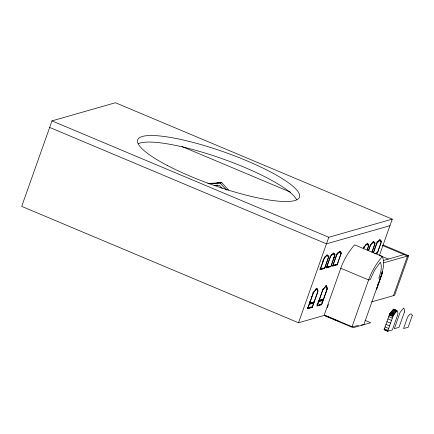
<?xml version="1.0" encoding="UTF-8"?>
<svg xmlns="http://www.w3.org/2000/svg" width="434" height="434" viewBox="0 0 434 434"><rect width="100%" height="100%" fill="white"/><g stroke="black" fill="none" stroke-linecap="round" stroke-linejoin="round"><path stroke-width="0.65" d="M328.25 256.505L326.997 254.595M368.108 245.438L367.869 244.922M340.75 253.076L340.733 252.496L339.659 251.243M380.846 241.619L380.83 241.038L379.533 239.438M374.493 243.577L374.504 242.845L373.435 241.592M334.402 255.187L334.462 254.291L333.247 252.81M368.233 245.698L368.341 244.63L367.126 243.154M374.45 243.745L374.309 244.168M364.077 323.997L380.417 277.863C382.69 271.049 385.159 263.628 382.419 256.521L354.611 244.83C348.54 251.677 343.874 259.646 340.782 268.245L324.225 315.013L352.034 326.704L358.598 325.554M379.397 255.507L392.276 219.132L115.46 102.739L51.977 120.88L21.7 206.378L298.516 322.777L324.61 315.317L338.802 321.285M298.516 322.777L328.793 237.273L392.276 219.132M309.426 303.946L313.147 302.883L313.668 303.106L312.317 306.93L307.977 308.167L307.451 307.945L307.603 307.522M309.762 301.424L309.192 303.03L309.719 303.252L314.059 302.01L317.536 292.196A1.676 0.45 -67.2 0 0 317.742 291.149L316.782 288.794L313.744 292.321A1.676 0.45 -67.2 0 0 313.25 293.292L309.719 303.252M307.977 308.167L309.334 304.342L313.668 303.106M313.18 303.268L313.532 302.281L314.053 302.503M316.956 304.852L317.623 302.965M318.681 301.673L317.33 305.498L321.67 304.256L323.021 300.431L322.495 300.209L318.16 301.451L318.681 301.673L323.021 300.431M319.071 300.578L322.603 290.623A1.676 0.45 -67.2 0 1 323.097 289.646L326.135 286.125L327.09 288.48A1.676 0.45 -67.2 0 1 326.883 289.521L323.411 299.341L319.071 300.578L318.545 300.355M321.806 302.644L322.359 301.093M322.533 300.599L322.88 299.612L323.406 299.829M327.301 307.717L328.424 304.549M363.556 247.413L363.681 247.065M363.459 248.807L364.603 246.154L367.538 243.241L368.878 245.134L367.294 249.946M363.649 248.753L364.555 246.572L367.332 243.837L368.607 245.557L367.104 250M368.368 250.668L370.506 244.836L373.739 241.467L375.03 243.067L375.052 243.642L372.112 252.089M368.558 250.613L370.37 245.503C371.341 243.371 374.954 240.398 374.645 244.445L371.916 252.143M373.343 252.675L376.739 243.197L380.059 239.66L381.356 241.261L381.247 242.329L377.374 253.272L375.551 253.895M373.533 252.621L376.696 243.696C377.667 241.564 381.28 238.591 380.965 242.639L377.336 252.897L374.678 253.657M352.034 326.704L368.591 279.935C371.683 271.337 376.343 263.373 382.419 256.521M378.475 283.603L381.958 273.783A1.676 0.45 -67.2 0 0 382.164 272.736L381.985 272.33M393.47 295.641L407.493 256.033L382.338 245.454M383.043 244.939L408.644 255.707L394.614 295.315L371.634 301.885M384.068 329.737L389.748 313.809L393.464 309.165C396.242 309.165 398.965 312.279 397.647 314.965L392.32 329.938L387.681 331.261L384.068 329.737L384.681 329.596M397.034 310.668L393.323 315.306L387.681 331.261M312.29 307.429L317.737 292.109A2.268 0.608 -67.2 0 0 318.014 290.704L317.004 288.154L313.874 291.784A2.268 0.608 -67.2 0 0 312.995 293.52L307.608 308.726L312.29 307.429L311.764 307.207L308.943 308.015M324.231 268.082L322.82 268.592M376.848 253.049L375.437 253.559M330.035 256.228L330.317 255.876M363.92 246.572L364.121 246.29M315.182 289.863L316.272 288.621M323.026 288.892L323.471 288.398M313.37 291.903L313.218 292.098A1.676 0.45 -67.2 0 0 313.131 292.239M372.866 241.998L372.009 242.861M378.801 240.593L376.967 242.362M331.467 254.78L331.961 254.302M338.238 252.512L336.594 254.08M365.352 245.123L365.846 244.646M325.223 256.565L324.35 257.395M377.086 241.863L376.848 242.091L377.374 242.313M208.89 183.799L220.19 183.143L221.817 182.681L228.539 190.07M389.954 225.691L326.471 243.832L49.655 127.433M319.945 268.923L320.292 268.825M322.603 268.163L323.01 268.049M327.388 266.796L327.784 266.688M328.847 266.378L329.26 266.264M334.788 264.686L335.531 264.469M376.061 252.892L376.468 252.772M320.097 269.373L322.408 268.711M325.994 267.686L327.193 267.344M327.589 267.23L330.41 266.427M332.27 265.896L334.592 265.228M334.929 265.136L336.176 264.778M383.26 260.514L404.027 254.579M383.732 262.825L408.644 255.707M320.406 299.829L322.261 299.297M309.399 303.464L313.532 302.281M322.88 299.612L318.16 300.957L318.686 301.18M308.737 307.581L309.133 307.467M310.201 307.163L310.614 307.044M319.218 304.587L319.554 304.489M320.802 304.131L321.67 304.256M376.397 288.615L376.739 288.518L378.09 284.699L377.564 284.476M307.348 308.466L308.113 308.249M317.048 305.699L319.023 305.129M319.359 305.037L320.607 304.679M376.202 289.158L376.793 288.843L382.159 273.697A2.268 0.608 -67.2 0 0 382.435 272.292L382.083 271.472M380.417 277.863L378.833 278.14C380.482 273.029 382.468 267.49 380.423 262.158L374.661 270.008L370.175 279.659L368.591 279.935L340.782 268.245M361.229 325.093L363.855 324.632M216.902 182.719L220.89 182.492M207.853 183.49L221.817 182.681M216.501 185.182L217.792 185.106M214.228 185.681L219.398 185.383L222.132 188.389M181.987 146.535L290.601 192.202M380.764 240.973L381.291 241.19M374.439 242.78L374.965 242.997M368.276 244.564L368.77 244.771M379.316 255.295L388.294 259.071M51.977 120.88L328.793 237.273M335.07 257.275L335.596 257.498M333.518 257.72L334.044 257.942M327.269 259.505L327.795 259.727M377.949 283.874L378.475 284.096M322.549 260.856L323.075 261.073M393.464 309.165L397.094 310.852M393.188 309.529L396.757 311.032M392.765 310.033L396.334 311.536M392.255 310.63L395.824 312.133M391.712 311.249L395.287 312.751M391.191 311.834L394.766 313.337M390.752 312.323L394.327 313.825M390.448 312.664L394.023 314.167M390.334 312.789L393.909 314.292M390.215 312.963L393.79 314.466M390.095 313.158L393.665 314.655M389.976 313.359L393.551 314.862M389.862 313.581L393.432 315.084M389.748 313.809L393.323 315.306M389.645 314.042L393.215 315.545M389.548 314.281L393.117 315.784M389.455 314.525L393.025 316.028M389.271 315.051L392.841 316.554M388.712 316.614L392.287 318.117M325.348 292.646L325.874 292.869M387.898 318.925L391.468 320.428M386.933 321.643L390.508 323.146M385.951 324.42L389.52 325.923M322.885 299.118L323.411 299.341M385.066 326.921L388.636 328.424M311.276 296.666L311.802 296.889M365.081 320.379L370.658 322.722L353.173 327.719L324.057 315.475M384.399 328.809L387.969 330.307M384.334 329.694L387.909 331.196M313.532 301.793L314.059 302.01M308.807 304.12L309.334 304.342M311.791 306.708L312.317 306.93M307.413 307.576L307.934 307.798M374.189 243.3L373.039 241.895M220.19 183.143L226.467 190.043M333.562 254.102L334.229 255.008M339.61 252.035L339.833 252.306M327.09 255.61L327.312 255.886M326.14 286.18L326.835 287.813A2.268 0.608 -67.2 0 1 326.824 288.138M316.527 289.359L316.701 289.776M316.636 288.458L317.487 290.482A2.268 0.608 -67.2 0 1 317.471 290.807M325.831 285.263L325.988 285.784M393.519 309.35L393.622 309.686M138.321 143.649A85.823 17.403 19.5 0 1 222.013 158.643A85.823 17.403 19.5 0 1 296.596 199.667M326.704 288.751A2.268 0.608 -67.2 0 1 326.563 289.218M322.229 290.048A1.676 0.45 -67.2 0 1 322.391 289.717M312.724 293.069A1.676 0.45 -67.2 0 1 312.876 292.722M381.828 272.791A2.268 0.608 -67.2 0 1 381.708 273.236M328.511 257.015L324.719 267.93L320.379 269.172L324.382 258.132L327.236 255.295L328.511 257.015M328.782 256.592L324.692 268.429L320.004 269.742L323.894 258.756C324.963 256.912 327.708 252.827 328.782 256.592M334.755 255.23L330.963 266.145L326.623 267.387L330.632 256.348L333.486 253.51L334.755 255.23M335.032 254.807L330.936 266.644L326.249 267.957L330.144 256.971C331.213 255.127 333.958 251.042 335.032 254.807M341.032 253.44L337.24 264.355L332.9 265.592L336.903 254.557L339.757 251.715L341.032 253.44M341.303 253.017L337.213 264.854L332.569 266.178L336.415 255.181C337.484 253.337 340.229 249.252 341.303 253.017M412.3 315.372L408.204 327.209L403.566 328.538L407.276 317.91C408.139 315.93 411.226 311.509 412.3 315.372M327.084 289.44L321.637 304.755L316.999 306.079L322.343 290.845A2.268 0.608 -67.2 0 1 323.227 289.109L326.357 285.485L327.361 288.03A2.268 0.608 -67.2 0 1 327.084 289.44M404.428 312.035L398.982 327.35L394.343 328.674L399.687 313.44A2.268 0.608 -67.2 0 1 400.571 311.704L403.696 308.08L404.705 310.625A2.268 0.608 -67.2 0 1 404.428 312.035M167.692 165.663A85.823 17.403 19.5 0 0 298.728 198.425A85.823 17.403 19.5 0 0 189.338 141.462A85.823 17.403 19.5 0 0 167.692 165.663"/></g></svg>
